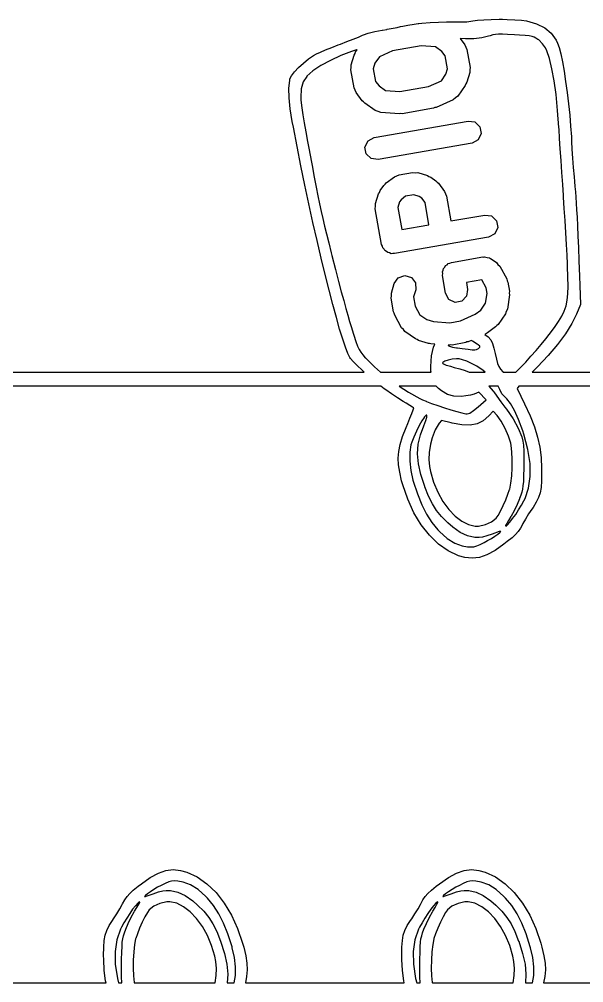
# Model space of a CAD drawing. Extents: x 106.7 to 191.3, y -141.1 to -57.8.
# Drawn here: x 146.49 to 151.3, y -65.95 to -57.75 of the extents above; entities that cross this region are included whole.
import ezdxf

# ---------------------------------------------------------------- set-up
doc = ezdxf.new("R2010")
doc.units = 0
doc.layers.add('BLACK', color=7, linetype='CONTINUOUS')

msp = doc.modelspace()

# ---------------------------------------------------------------- linework, layer by layer
at = {"layer": 'BLACK', "linetype": 'CONTINUOUS'}
for p, q in [((150.444, -57.7538), (150.507, -57.7511)), ((150.507, -57.7511), (150.575, -57.7501)), ((150.575, -57.7501), (150.603, -57.7504)), ((150.603, -57.7504), (150.644, -57.7509)), ((150.644, -57.7509), (150.709, -57.7535)), ((149.619, -57.8358), (149.622, -57.8337)), ((149.622, -57.8337), (149.707, -57.8188)), ((149.707, -57.8188), (149.734, -57.813)), ((149.734, -57.813), (149.755, -57.8076)), ((149.755, -57.8076), (149.796, -57.7991)), ((149.796, -57.7991), (149.851, -57.7911)), ((149.851, -57.7911), (149.885, -57.7874)), ((149.885, -57.7874), (149.889, -57.7867)), ((149.889, -57.7867), (149.89, -57.7869)), ((149.89, -57.7869), (149.916, -57.784)), ((149.916, -57.784), (149.987, -57.7781)), ((149.987, -57.7781), (150.058, -57.7738)), ((150.058, -57.7738), (150.126, -57.7714)), ((150.126, -57.7714), (150.185, -57.7712)), ((150.185, -57.7712), (150.22, -57.7727)), ((150.22, -57.7727), (150.299, -57.7726)), ((150.299, -57.7726), (150.352, -57.7644)), ((150.352, -57.7644), (150.39, -57.7582)), ((150.39, -57.7582), (150.444, -57.7538)), ((150.709, -57.7535), (150.765, -57.7578)), ((150.765, -57.7578), (150.807, -57.7639)), ((150.807, -57.7639), (150.808, -57.7641)), ((150.808, -57.7641), (150.893, -57.7887)), ((150.893, -57.7887), (150.963, -57.8234)), ((150.963, -57.8234), (151.018, -57.8694)), ((149.33, -57.9198), (149.376, -57.9012)), ((149.376, -57.9012), (149.41, -57.8867)), ((149.41, -57.8867), (149.419, -57.8827)), ((149.419, -57.8827), (149.46, -57.8678)), ((149.46, -57.8678), (149.515, -57.8539)), ((149.515, -57.8539), (149.577, -57.8425)), ((149.577, -57.8425), (149.58, -57.8421)), ((149.58, -57.8421), (149.619, -57.8358)), ((150.288, -57.9164), (150.243, -57.9131)), ((150.243, -57.9131), (150.283, -57.9673)), ((150.359, -57.9153), (150.288, -57.9164)), ((150.426, -57.908), (150.359, -57.9153)), ((150.484, -57.8947), (150.426, -57.908)), ((150.497, -57.8908), (150.484, -57.8947)), ((150.521, -57.884), (150.497, -57.8908)), ((150.544, -57.8797), (150.521, -57.884)), ((150.57, -57.8777), (150.544, -57.8797)), ((150.603, -57.8776), (150.57, -57.8777)), ((150.647, -57.8794), (150.603, -57.8776)), ((150.706, -57.8827), (150.647, -57.8794)), ((150.748, -57.8851), (150.706, -57.8827)), ((150.796, -57.8884), (150.748, -57.8851)), ((150.83, -57.8919), (150.796, -57.8884)), ((150.855, -57.8962), (150.83, -57.8919)), ((150.873, -57.902), (150.855, -57.8962)), ((150.888, -57.91), (150.873, -57.902)), ((150.905, -57.921), (150.888, -57.91)), ((151.018, -57.8694), (151.06, -57.9275)), ((149.096, -58.0114), (149.149, -57.9901)), ((149.149, -57.9901), (149.204, -57.9685)), ((149.204, -57.9685), (149.223, -57.9613)), ((149.223, -57.9613), (149.277, -57.9405)), ((149.277, -57.9405), (149.33, -57.9198)), ((149.911, -57.9763), (149.667, -58.0193)), ((150.032, -57.9849), (149.911, -57.9763)), ((150.087, -58.0237), (150.032, -57.9849)), ((150.283, -57.9673), (150.29, -57.9881)), ((150.29, -57.9881), (150.3, -58.0075)), ((150.912, -57.9266), (150.905, -57.921)), ((150.944, -57.9585), (150.912, -57.9266)), ((150.969, -57.9942), (150.944, -57.9585)), ((150.98, -58.0177), (150.969, -57.9942)), ((151.06, -57.9275), (151.073, -57.9549)), ((151.073, -57.9549), (151.086, -57.9916)), ((151.086, -57.9916), (151.1, -58.0451)), ((148.951, -58.088), (148.993, -58.0591)), ((148.993, -58.0591), (149.02, -58.0441)), ((149.02, -58.0441), (149.052, -58.0301)), ((149.052, -58.0301), (149.096, -58.0114)), ((149.225, -58.0591), (149.137, -58.0998)), ((149.318, -58.024), (149.225, -58.0591)), ((149.314, -58.138), (149.339, -58.0551)), ((149.361, -58.0108), (149.318, -58.024)), ((149.339, -58.0551), (149.348, -58.0424)), ((149.348, -58.0424), (149.352, -58.0276)), ((149.352, -58.0276), (149.365, -58.0098)), ((149.365, -58.0098), (149.361, -58.0108)), ((149.556, -58.0688), (149.517, -58.1242)), ((149.667, -58.0193), (149.556, -58.0688)), ((150.116, -58.0627), (150.087, -58.0237)), ((150.135, -58.1709), (150.116, -58.0627)), ((150.3, -58.0075), (150.327, -58.16)), ((151.003, -58.0853), (150.98, -58.0177)), ((151.1, -58.0451), (151.114, -58.1127)), ((148.832, -58.1981), (148.867, -58.1608)), ((148.867, -58.1608), (148.908, -58.123)), ((148.908, -58.123), (148.951, -58.088)), ((149.057, -58.144), (148.989, -58.1899)), ((149.137, -58.0998), (149.057, -58.144)), ((149.312, -58.1817), (149.315, -58.16)), ((149.315, -58.16), (149.314, -58.138)), ((149.517, -58.1242), (149.503, -58.1708)), ((150.327, -58.16), (150.324, -58.1817)), ((151.024, -58.1708), (151.003, -58.0853)), ((151.114, -58.1127), (151.128, -58.1916)), ((148.793, -58.2578), (148.806, -58.2316)), ((148.806, -58.2316), (148.832, -58.1981)), ((148.936, -58.2368), (148.906, -58.2824)), ((148.937, -58.2354), (148.936, -58.2368)), ((148.989, -58.1899), (148.937, -58.2354)), ((149.339, -58.3342), (149.312, -58.1817)), ((149.503, -58.1708), (149.523, -58.279)), ((150.083, -58.2729), (150.122, -58.2175)), ((150.122, -58.2175), (150.135, -58.1709)), ((150.324, -58.2037), (150.3, -58.2866)), ((150.324, -58.1817), (150.324, -58.2037)), ((151.043, -58.2734), (151.024, -58.1708)), ((151.128, -58.1916), (151.141, -58.2792)), ((148.784, -58.3368), (148.791, -58.2717)), ((148.791, -58.2717), (148.793, -58.2578)), ((148.906, -58.2824), (148.889, -58.3423)), ((149.523, -58.279), (149.552, -58.318)), ((149.552, -58.318), (149.607, -58.3568)), ((149.728, -58.3653), (149.972, -58.3224)), ((149.972, -58.3224), (150.083, -58.2729)), ((150.286, -58.3141), (150.224, -58.4038)), ((150.291, -58.2993), (150.286, -58.3141)), ((150.3, -58.2866), (150.291, -58.2993)), ((151.06, -58.3919), (151.043, -58.2734)), ((151.141, -58.2792), (151.154, -58.3726)), ((148.786, -58.4177), (148.784, -58.3368)), ((148.889, -58.3423), (148.885, -58.4167)), ((149.349, -58.3536), (149.339, -58.3342)), ((149.356, -58.3744), (149.349, -58.3536)), ((149.408, -58.4439), (149.356, -58.3744)), ((149.607, -58.3568), (149.728, -58.3653)), ((150.224, -58.4038), (150.203, -58.4191)), ((151.073, -58.5255), (151.06, -58.3919)), ((151.154, -58.3726), (151.166, -58.4692)), ((148.796, -58.5129), (148.786, -58.4177)), ((148.885, -58.4167), (148.886, -58.4355)), ((148.886, -58.4355), (148.888, -58.4622)), ((148.888, -58.4622), (148.895, -58.5054)), ((149.42, -58.4529), (149.408, -58.4439)), ((149.43, -58.4652), (149.42, -58.4529)), ((149.519, -58.528), (149.43, -58.4652)), ((150.184, -58.4361), (150.039, -58.5011)), ((150.203, -58.4191), (150.184, -58.4361)), ((151.166, -58.4692), (151.176, -58.5662)), ((148.813, -58.6207), (148.796, -58.5129)), ((148.895, -58.5054), (148.904, -58.5625)), ((148.904, -58.5625), (148.915, -58.6308)), ((149.544, -58.5354), (149.519, -58.528)), ((149.567, -58.545), (149.544, -58.5354)), ((149.726, -58.5562), (149.567, -58.545)), ((149.738, -58.5533), (149.726, -58.5562)), ((149.75, -58.555), (149.738, -58.5533)), ((150.016, -58.5079), (149.75, -58.555)), ((150.027, -58.5024), (150.016, -58.5079)), ((150.039, -58.5011), (150.027, -58.5024)), ((151.084, -58.673), (151.073, -58.5255)), ((151.176, -58.5662), (151.184, -58.661)), ((148.822, -58.6701), (148.813, -58.6207)), ((148.915, -58.6308), (148.928, -58.7076)), ((149.51, -58.7575), (150.311, -58.6163)), ((150.311, -58.6163), (150.369, -58.6245)), ((150.369, -58.6245), (150.411, -58.6654)), ((148.854, -58.8335), (148.822, -58.6701)), ((148.928, -58.7076), (148.943, -58.7902)), ((150.422, -58.7234), (150.396, -58.7763)), ((150.411, -58.6654), (150.422, -58.7234)), ((151.085, -58.6868), (151.084, -58.673)), ((151.09, -58.764), (151.085, -58.6868)), ((151.184, -58.661), (151.19, -58.7508)), ((148.943, -58.7902), (148.959, -58.876)), ((149.432, -58.838), (149.458, -58.7851)), ((149.458, -58.7851), (149.51, -58.7575)), ((150.344, -58.8039), (149.543, -58.9451)), ((150.396, -58.7763), (150.344, -58.8039)), ((151.095, -58.8546), (151.09, -58.764)), ((151.19, -58.7508), (151.192, -58.7903)), ((151.192, -58.7903), (151.195, -58.855)), ((148.886, -58.9977), (148.854, -58.8335)), ((148.959, -58.876), (148.959, -58.88)), ((148.959, -58.88), (148.981, -58.9951)), ((149.443, -58.896), (149.432, -58.838)), ((149.485, -58.9369), (149.443, -58.896)), ((151.102, -58.9535), (151.095, -58.8546)), ((151.195, -58.855), (151.2, -58.9317)), ((149.543, -58.9451), (149.485, -58.9369)), ((151.109, -59.0556), (151.102, -58.9535)), ((151.2, -58.9317), (151.206, -59.0128)), ((148.92, -59.1613), (148.886, -58.9977)), ((148.981, -58.9951), (149, -59.094)), ((149.723, -59.0736), (149.838, -59.0535)), ((149.838, -59.0535), (149.859, -59.0565)), ((149.859, -59.0565), (149.881, -59.056)), ((149.881, -59.056), (149.964, -59.0807)), ((151.116, -59.156), (151.109, -59.0556)), ((151.206, -59.0128), (151.213, -59.091)), ((149, -59.094), (149.016, -59.1795)), ((149.604, -59.1551), (149.613, -59.1425)), ((149.613, -59.1425), (149.683, -59.0909)), ((149.683, -59.0909), (149.704, -59.0839)), ((149.704, -59.0839), (149.723, -59.0736)), ((149.964, -59.0807), (149.977, -59.0894)), ((149.977, -59.0894), (149.992, -59.0939)), ((149.992, -59.0939), (150.036, -59.1253)), ((150.036, -59.1253), (150.046, -59.1377)), ((150.046, -59.1377), (150.058, -59.1466)), ((150.058, -59.1466), (150.11, -59.2161)), ((151.213, -59.091), (151.217, -59.1322)), ((151.217, -59.1322), (151.221, -59.1751)), ((148.955, -59.3229), (148.92, -59.1613)), ((149.016, -59.1795), (149.031, -59.2547)), ((149.547, -59.2367), (149.556, -59.224)), ((149.556, -59.224), (149.561, -59.2092)), ((149.561, -59.2092), (149.592, -59.1644)), ((149.592, -59.1644), (149.604, -59.1551)), ((150.11, -59.2161), (150.117, -59.2369)), ((151.123, -59.2494), (151.116, -59.156)), ((151.221, -59.1751), (151.225, -59.2187)), ((151.225, -59.2187), (151.229, -59.2648)), ((149.031, -59.2547), (149.045, -59.3225)), ((149.523, -59.3196), (149.547, -59.2367)), ((149.726, -59.3058), (149.712, -59.3524)), ((149.739, -59.2863), (149.726, -59.3058)), ((149.778, -59.2573), (149.739, -59.2863)), ((149.848, -59.245), (149.778, -59.2573)), ((149.895, -59.2588), (149.848, -59.245)), ((149.915, -59.2725), (149.895, -59.2588)), ((149.944, -59.3115), (149.915, -59.2725)), ((150.117, -59.2369), (150.127, -59.2563)), ((150.127, -59.2563), (150.164, -59.4675)), ((151.124, -59.2658), (151.123, -59.2494)), ((151.13, -59.3617), (151.124, -59.2658)), ((151.229, -59.2648), (151.232, -59.3153)), ((148.989, -59.4814), (148.955, -59.3229)), ((149.045, -59.3225), (149.059, -59.3858)), ((149.059, -59.3858), (149.073, -59.4476)), ((149.52, -59.3633), (149.523, -59.3416)), ((149.574, -59.6683), (149.52, -59.3633)), ((149.523, -59.3416), (149.523, -59.3196)), ((149.712, -59.3524), (149.745, -59.5414)), ((149.977, -59.5005), (149.944, -59.3115)), ((151.137, -59.4641), (151.13, -59.3617)), ((151.232, -59.3153), (151.235, -59.3718)), ((151.235, -59.3718), (151.239, -59.4362)), ((149.073, -59.4476), (149.088, -59.5108)), ((150.164, -59.4675), (150.452, -59.4168)), ((150.452, -59.4168), (150.51, -59.425)), ((150.51, -59.425), (150.552, -59.4659)), ((150.552, -59.4659), (150.563, -59.5238)), ((151.143, -59.568), (151.137, -59.4641)), ((151.239, -59.4362), (151.242, -59.5103)), ((149.024, -59.6352), (148.989, -59.4814)), ((149.088, -59.5108), (149.104, -59.5784)), ((149.745, -59.5414), (149.977, -59.5005)), ((150.563, -59.5238), (150.537, -59.5768)), ((151.242, -59.5103), (151.246, -59.5958)), ((149.059, -59.7832), (149.024, -59.6352)), ((149.104, -59.5784), (149.123, -59.6533)), ((150.485, -59.6044), (149.684, -59.7455)), ((150.537, -59.5768), (150.485, -59.6044)), ((151.149, -59.668), (151.143, -59.568)), ((151.246, -59.5958), (151.25, -59.6945)), ((149.123, -59.6533), (149.145, -59.7385)), ((149.581, -59.6816), (149.574, -59.6683)), ((149.584, -59.6964), (149.581, -59.6816)), ((149.595, -59.7069), (149.584, -59.6964)), ((149.602, -59.7202), (149.595, -59.7069)), ((149.615, -59.7269), (149.602, -59.7202)), ((151.153, -59.7589), (151.149, -59.668)), ((151.25, -59.6945), (151.254, -59.8082)), ((149.093, -59.9239), (149.059, -59.7832)), ((149.145, -59.7385), (149.15, -59.7606)), ((149.15, -59.7606), (149.181, -59.8797)), ((149.626, -59.7373), (149.615, -59.7269)), ((149.641, -59.7394), (149.626, -59.7373)), ((149.655, -59.7461), (149.641, -59.7394)), ((149.669, -59.7434), (149.655, -59.7461)), ((149.684, -59.7455), (149.669, -59.7434)), ((150.169, -59.8203), (150.436, -59.7733)), ((150.436, -59.7733), (150.444, -59.7743)), ((150.444, -59.7743), (150.451, -59.7718)), ((150.451, -59.7718), (150.472, -59.7784)), ((150.472, -59.7784), (150.494, -59.7815)), ((150.494, -59.7815), (150.5, -59.7868)), ((150.5, -59.7868), (150.507, -59.7891)), ((150.507, -59.7891), (150.552, -59.8205)), ((151.157, -59.8356), (151.153, -59.7589)), ((149.181, -59.8797), (149.207, -59.9821)), ((150.098, -59.8873), (150.1, -59.8724)), ((150.1, -59.8724), (150.111, -59.8615)), ((150.111, -59.8615), (150.117, -59.848)), ((150.117, -59.848), (150.131, -59.8409)), ((150.131, -59.8409), (150.141, -59.83)), ((150.141, -59.83), (150.156, -59.8274)), ((150.156, -59.8274), (150.169, -59.8203)), ((150.552, -59.8205), (150.565, -59.838)), ((150.565, -59.838), (150.581, -59.8531)), ((150.581, -59.8531), (150.639, -59.9608)), ((151.157, -59.8519), (151.157, -59.8356)), ((151.16, -59.9455), (151.157, -59.8519)), ((151.254, -59.8082), (151.259, -59.9387)), ((149.126, -60.0561), (149.093, -59.9239)), ((149.682, -59.999), (149.715, -59.9505)), ((149.715, -59.9505), (149.771, -59.931)), ((149.771, -59.931), (149.827, -59.9477)), ((149.827, -59.9477), (149.863, -59.9945)), ((150.091, -59.9009), (150.098, -59.8873)), ((150.094, -59.9157), (150.091, -59.9009)), ((150.092, -59.9307), (150.094, -59.9157)), ((150.119, -60.0831), (150.092, -59.9307)), ((150.639, -59.9608), (150.642, -59.9759)), ((151.162, -60.0231), (151.16, -59.9455)), ((151.259, -59.9387), (151.261, -60.0163)), ((149.207, -59.9821), (149.23, -60.0701)), ((149.657, -60.082), (149.682, -59.999)), ((149.863, -59.9945), (149.865, -60.0533)), ((150.427, -59.9683), (150.296, -59.9914)), ((150.296, -59.9914), (150.306, -60.0501)), ((150.465, -60.0379), (150.427, -59.9683)), ((150.473, -60.0837), (150.465, -60.0379)), ((150.642, -59.9759), (150.65, -59.9896)), ((150.65, -59.9896), (150.663, -60.0658)), ((151.16, -60.0878), (151.162, -60.0231)), ((151.261, -60.0163), (151.267, -60.1775)), ((149.157, -60.1783), (149.126, -60.0561)), ((149.23, -60.0701), (149.251, -60.1459)), ((149.655, -60.1257), (149.658, -60.1039)), ((149.675, -60.24), (149.655, -60.1257)), ((149.658, -60.1039), (149.657, -60.082)), ((149.865, -60.0533), (149.846, -60.1147)), ((149.846, -60.1147), (149.86, -60.1917)), ((150.146, -60.1351), (150.119, -60.0831)), ((150.298, -60.1084), (150.257, -60.1507)), ((150.306, -60.0501), (150.298, -60.1084)), ((150.46, -60.1672), (150.473, -60.0837)), ((150.663, -60.0963), (150.645, -60.2174)), ((150.663, -60.0658), (150.661, -60.0811)), ((150.661, -60.0811), (150.663, -60.0963)), ((151.154, -60.1425), (151.16, -60.0878)), ((149.188, -60.2894), (149.157, -60.1783)), ((149.251, -60.1459), (149.269, -60.2119)), ((149.269, -60.2119), (149.285, -60.2703)), ((149.86, -60.1917), (149.9, -60.266)), ((150.199, -60.1609), (150.146, -60.1351)), ((150.257, -60.1507), (150.199, -60.1609)), ((150.419, -60.2258), (150.46, -60.1672)), ((151.13, -60.2345), (151.145, -60.1904)), ((151.145, -60.1904), (151.154, -60.1425)), ((151.267, -60.1775), (151.233, -60.2605)), ((149.216, -60.3879), (149.188, -60.2894)), ((149.285, -60.2703), (149.301, -60.3233)), ((149.682, -60.2537), (149.675, -60.24)), ((149.685, -60.2688), (149.682, -60.2537)), ((149.743, -60.3765), (149.685, -60.2688)), ((149.9, -60.266), (149.959, -60.307)), ((150.245, -60.3179), (150.371, -60.2619)), ((150.371, -60.2619), (150.419, -60.2258)), ((150.629, -60.258), (150.566, -60.3477)), ((150.636, -60.237), (150.629, -60.258)), ((150.645, -60.2174), (150.636, -60.237)), ((151.081, -60.3233), (151.109, -60.2777)), ((151.109, -60.2777), (151.13, -60.2345)), ((151.233, -60.2605), (151.194, -60.3407)), ((149.301, -60.3233), (149.316, -60.3733)), ((149.316, -60.3733), (149.331, -60.4225)), ((149.759, -60.3916), (149.743, -60.3765)), ((149.959, -60.307), (150.017, -60.3243)), ((150.017, -60.3243), (150.154, -60.334)), ((150.154, -60.334), (150.245, -60.3179)), ((150.545, -60.3696), (150.476, -60.4211)), ((150.554, -60.357), (150.545, -60.3696)), ((150.566, -60.3477), (150.554, -60.357)), ((151.002, -60.4332), (151.046, -60.3741)), ((151.046, -60.3741), (151.081, -60.3233)), ((151.194, -60.3407), (151.14, -60.428)), ((149.242, -60.4725), (149.216, -60.3879)), ((149.331, -60.4225), (149.337, -60.4389)), ((149.337, -60.4389), (149.355, -60.4927)), ((149.772, -60.4091), (149.759, -60.3916)), ((149.862, -60.4719), (149.772, -60.4091)), ((150.458, -60.4316), (150.454, -60.4331)), ((150.454, -60.4331), (150.481, -60.4552)), ((150.466, -60.4245), (150.458, -60.4316)), ((150.476, -60.4211), (150.466, -60.4245)), ((150.481, -60.4552), (150.503, -60.4808)), ((150.973, -60.4711), (151.002, -60.4332)), ((151.14, -60.428), (151.072, -60.5198)), ((149.265, -60.5418), (149.242, -60.4725)), ((149.286, -60.5946), (149.265, -60.5418)), ((149.355, -60.4927), (149.369, -60.5322)), ((149.369, -60.5322), (149.382, -60.5616)), ((149.877, -60.4764), (149.862, -60.4719)), ((149.889, -60.4852), (149.877, -60.4764)), ((149.972, -60.5099), (149.889, -60.4852)), ((149.983, -60.5096), (149.972, -60.5099)), ((149.993, -60.5136), (149.983, -60.5096)), ((150.027, -60.516), (149.993, -60.5136)), ((150.015, -60.5431), (150.027, -60.516)), ((150.142, -60.5241), (150.141, -60.5287)), ((150.141, -60.5287), (150.151, -60.5348)), ((150.152, -60.5248), (150.142, -60.5241)), ((150.151, -60.5348), (150.178, -60.5418)), ((150.164, -60.522), (150.152, -60.5248)), ((150.175, -60.5236), (150.164, -60.522)), ((150.29, -60.5034), (150.175, -60.5236)), ((150.178, -60.5418), (150.211, -60.5475)), ((150.3, -60.4979), (150.29, -60.5034)), ((150.312, -60.4966), (150.3, -60.4979)), ((150.337, -60.4854), (150.312, -60.4966)), ((150.349, -60.4909), (150.337, -60.4854)), ((150.389, -60.5175), (150.349, -60.4909)), ((150.395, -60.5212), (150.389, -60.5175)), ((150.41, -60.5334), (150.395, -60.5212)), ((150.41, -60.542), (150.41, -60.5334)), ((150.503, -60.4808), (150.519, -60.5106)), ((150.519, -60.5106), (150.531, -60.5499)), ((150.891, -60.569), (150.934, -60.5186)), ((150.934, -60.5186), (150.973, -60.4711)), ((151.072, -60.5198), (150.992, -60.6141)), ((149.303, -60.6296), (149.286, -60.5946)), ((149.382, -60.5616), (149.396, -60.5851)), ((149.396, -60.5851), (149.413, -60.607)), ((149.413, -60.607), (149.435, -60.6317)), ((149.994, -60.7064), (149.999, -60.617)), ((149.999, -60.617), (150.015, -60.5431)), ((150.211, -60.5475), (150.221, -60.5491)), ((150.221, -60.5491), (150.26, -60.5544)), ((150.26, -60.5544), (150.311, -60.5603)), ((150.311, -60.5603), (150.345, -60.5635)), ((150.345, -60.5635), (150.368, -60.5639)), ((150.368, -60.5639), (150.383, -60.5616)), ((150.383, -60.5616), (150.394, -60.5564)), ((150.394, -60.5564), (150.398, -60.5532)), ((150.398, -60.5532), (150.41, -60.542)), ((150.531, -60.5499), (150.541, -60.5957)), ((150.541, -60.5957), (150.551, -60.6452)), ((150.801, -60.6685), (150.846, -60.6198)), ((150.846, -60.6198), (150.891, -60.569)), ((150.992, -60.6141), (150.901, -60.7083)), ((149.309, -60.6377), (149.303, -60.6296)), ((149.331, -60.6635), (149.309, -60.6377)), ((149.365, -60.6974), (149.331, -60.6635)), ((149.407, -60.7369), (149.365, -60.6974)), ((149.435, -60.6317), (149.436, -60.6328)), ((149.436, -60.6328), (149.514, -60.7098)), ((150.095, -60.6727), (150.092, -60.6787)), ((150.092, -60.6787), (150.101, -60.6847)), ((150.112, -60.6615), (150.095, -60.6727)), ((150.101, -60.6847), (150.125, -60.694)), ((150.141, -60.6515), (150.112, -60.6615)), ((150.125, -60.694), (150.127, -60.6945)), ((150.127, -60.6945), (150.16, -60.7052)), ((150.176, -60.6443), (150.141, -60.6515)), ((150.16, -60.7052), (150.193, -60.7143)), ((150.211, -60.6415), (150.176, -60.6443)), ((150.233, -60.6425), (150.211, -60.6415)), ((150.264, -60.6485), (150.233, -60.6425)), ((150.3, -60.6612), (150.264, -60.6485)), ((150.346, -60.6826), (150.3, -60.6612)), ((150.384, -60.7035), (150.346, -60.6826)), ((150.439, -60.7403), (150.384, -60.7035)), ((150.551, -60.6452), (150.56, -60.6805)), ((150.56, -60.6805), (150.571, -60.7065)), ((150.76, -60.7124), (150.801, -60.6685)), ((123.607, -60.7536), (149.426, -60.7536)), ((149.426, -60.7536), (149.407, -60.7369)), ((149.514, -60.7098), (149.565, -60.7536)), ((149.565, -60.7536), (149.995, -60.7536)), ((149.994, -60.7459), (149.994, -60.7064)), ((149.995, -60.7536), (149.994, -60.7459)), ((150.193, -60.7143), (150.24, -60.7276)), ((150.24, -60.7276), (150.285, -60.7415)), ((150.285, -60.7415), (150.32, -60.7536)), ((150.32, -60.7536), (150.455, -60.7536)), ((150.455, -60.7536), (150.439, -60.7403)), ((150.571, -60.7065), (150.586, -60.7283)), ((150.586, -60.7283), (150.607, -60.7509)), ((150.607, -60.7509), (150.609, -60.7536)), ((150.609, -60.7536), (150.718, -60.7536)), ((150.718, -60.7536), (150.723, -60.7489)), ((150.723, -60.7489), (150.76, -60.7124)), ((150.898, -60.7116), (150.855, -60.7536)), ((150.855, -60.7536), (151.966, -60.7536)), ((150.901, -60.7083), (150.898, -60.7116)), ((149.567, -60.8736), (123.667, -60.8736)), ((149.596, -60.8964), (149.567, -60.8736)), ((149.609, -60.9053), (149.596, -60.8964)), ((149.657, -60.9388), (149.609, -60.9053)), ((149.709, -60.9737), (149.657, -60.9388)), ((149.724, -60.8736), (149.802, -60.9246)), ((150.038, -60.8736), (149.724, -60.8736)), ((149.802, -60.9246), (149.898, -60.9777)), ((150.059, -60.8946), (150.038, -60.8736)), ((150.084, -60.9151), (150.059, -60.8946)), ((150.136, -60.9455), (150.084, -60.9151)), ((150.19, -60.9602), (150.136, -60.9455)), ((150.331, -60.9494), (150.29, -60.9568)), ((150.362, -60.941), (150.331, -60.9494)), ((150.403, -60.9265), (150.362, -60.941)), ((150.465, -60.9909), (150.403, -60.9265)), ((150.488, -60.8736), (150.524, -60.9163)), ((150.567, -60.8736), (150.488, -60.8736)), ((150.524, -60.9163), (150.527, -60.9191)), ((150.527, -60.9191), (150.529, -60.9223)), ((150.529, -60.9223), (150.556, -60.9604)), ((150.58, -60.9011), (150.567, -60.8736)), ((150.58, -60.9019), (150.58, -60.9011)), ((150.598, -60.9396), (150.58, -60.9019)), ((150.631, -60.9735), (150.598, -60.9396)), ((150.742, -60.8736), (150.728, -60.8933)), ((150.728, -60.8933), (150.79, -61.0239)), ((152.107, -60.8736), (150.742, -60.8736)), ((149.758, -61.0038), (149.709, -60.9737)), ((149.783, -61.0192), (149.758, -61.0038)), ((149.815, -61.0383), (149.783, -61.0192)), ((149.898, -60.9777), (149.922, -60.9892)), ((149.922, -60.9892), (149.952, -61.0022)), ((149.952, -61.0022), (149.955, -61.0034)), ((149.955, -61.0034), (150, -61.0203)), ((150, -61.0203), (150.053, -61.0387)), ((150.253, -60.961), (150.19, -60.9602)), ((150.29, -60.9568), (150.253, -60.961)), ((150.396, -61.0507), (150.465, -60.9909)), ((150.556, -60.9604), (150.59, -61.0064)), ((150.59, -61.0064), (150.624, -61.0525)), ((150.639, -60.9806), (150.631, -60.9735)), ((150.672, -61.021), (150.639, -60.9806)), ((150.706, -61.0802), (150.672, -61.021)), ((150.79, -61.0239), (150.838, -61.1281)), ((149.838, -61.0519), (149.815, -61.0383)), ((149.815, -61.1453), (149.831, -61.1056)), ((149.831, -61.1056), (149.842, -61.0761)), ((149.847, -61.0578), (149.838, -61.0519)), ((149.842, -61.0761), (149.847, -61.0598)), ((149.847, -61.0598), (149.847, -61.0578)), ((150.053, -61.0387), (150.109, -61.0572)), ((150.109, -61.0572), (150.164, -61.0747)), ((150.164, -61.0747), (150.215, -61.0899)), ((150.215, -61.0899), (150.258, -61.1017)), ((150.258, -61.1017), (150.29, -61.1089)), ((150.29, -61.1089), (150.303, -61.1104)), ((150.303, -61.1104), (150.324, -61.1033)), ((150.324, -61.1033), (150.356, -61.0825)), ((150.356, -61.0825), (150.396, -61.0507)), ((150.524, -61.086), (150.486, -61.1272)), ((150.557, -61.1232), (150.524, -61.086)), ((150.624, -61.0525), (150.638, -61.071)), ((150.638, -61.071), (150.694, -61.1516)), ((150.741, -61.1578), (150.706, -61.0802)), ((149.782, -61.2248), (149.796, -61.1919)), ((149.796, -61.1919), (149.815, -61.1453)), ((149.917, -61.1688), (149.894, -61.2103)), ((149.936, -61.1399), (149.917, -61.1688)), ((149.933, -61.2108), (149.95, -61.1678)), ((149.937, -61.1381), (149.936, -61.1399)), ((149.952, -61.1219), (149.937, -61.1381)), ((149.95, -61.1678), (149.959, -61.1379)), ((149.96, -61.1222), (149.952, -61.1219)), ((149.959, -61.1379), (149.96, -61.1222)), ((150.064, -61.1899), (150.029, -61.2447)), ((150.083, -61.1667), (150.064, -61.1899)), ((150.165, -61.1874), (150.083, -61.1667)), ((150.176, -61.1899), (150.165, -61.1874)), ((150.258, -61.2047), (150.176, -61.1899)), ((150.387, -61.1942), (150.327, -61.2063)), ((150.439, -61.1679), (150.387, -61.1942)), ((150.486, -61.1272), (150.439, -61.1679)), ((150.592, -61.1723), (150.557, -61.1232)), ((150.626, -61.2333), (150.592, -61.1723)), ((150.694, -61.1516), (150.737, -61.2308)), ((150.776, -61.2532), (150.741, -61.1578)), ((150.838, -61.1281), (150.875, -61.2215)), ((149.752, -61.3029), (149.782, -61.2248)), ((149.871, -61.2584), (149.849, -61.3073)), ((149.894, -61.2103), (149.871, -61.2584)), ((149.904, -61.2882), (149.933, -61.2108)), ((150.029, -61.2447), (150.003, -61.3132)), ((150.327, -61.2063), (150.258, -61.2047)), ((150.655, -61.2986), (150.626, -61.2333)), ((150.737, -61.2308), (150.767, -61.3051)), ((150.785, -61.2814), (150.776, -61.2532)), ((150.875, -61.2215), (150.902, -61.3084)), ((149.731, -61.3697), (149.752, -61.3029)), ((149.832, -61.3512), (149.824, -61.3742)), ((149.849, -61.3073), (149.832, -61.3512)), ((149.885, -61.3688), (149.904, -61.2882)), ((150.003, -61.3132), (149.99, -61.3676)), ((150.675, -61.3607), (150.655, -61.2986)), ((150.678, -61.3799), (150.675, -61.3607)), ((150.767, -61.3051), (150.777, -61.3424)), ((150.777, -61.3424), (150.781, -61.3762)), ((150.82, -61.4127), (150.785, -61.2814)), ((150.902, -61.3084), (150.921, -61.3934)), ((149.714, -61.4859), (149.719, -61.4293)), ((149.719, -61.4293), (149.731, -61.3697)), ((149.814, -61.4371), (149.813, -61.5116)), ((149.824, -61.3742), (149.814, -61.4371)), ((149.88, -61.4497), (149.885, -61.3688)), ((149.979, -61.4381), (149.977, -61.4987)), ((149.99, -61.3676), (149.979, -61.4381)), ((150.684, -61.4343), (150.678, -61.3799)), ((150.687, -61.4994), (150.684, -61.4343)), ((150.781, -61.3762), (150.784, -61.4268)), ((150.784, -61.4268), (150.785, -61.4915)), ((150.838, -61.5334), (150.82, -61.4127)), ((150.921, -61.3934), (150.932, -61.4809)), ((149.717, -61.5436), (149.714, -61.4859)), ((149.813, -61.5116), (149.823, -61.5925)), ((149.887, -61.5346), (149.88, -61.4497)), ((149.977, -61.4987), (149.983, -61.5574)), ((150.686, -61.5695), (150.687, -61.4994)), ((150.785, -61.4915), (150.784, -61.5675)), ((150.932, -61.4809), (150.937, -61.5756)), ((149.728, -61.6067), (149.717, -61.5436)), ((149.744, -61.6792), (149.728, -61.6067)), ((149.823, -61.5925), (149.841, -61.6747)), ((149.908, -61.6268), (149.887, -61.5346)), ((149.983, -61.5574), (149.991, -61.6019)), ((149.991, -61.6019), (150.017, -61.6925)), ((150.682, -61.6385), (150.686, -61.5695)), ((150.784, -61.5731), (150.782, -61.6368)), ((150.784, -61.5675), (150.784, -61.5731)), ((150.84, -61.6434), (150.838, -61.5334)), ((150.937, -61.5756), (150.937, -61.6087)), ((149.754, -61.7129), (149.744, -61.6792)), ((149.841, -61.6747), (149.843, -61.6819)), ((149.843, -61.6819), (149.878, -61.7916)), ((149.942, -61.7298), (149.908, -61.6268)), ((150.675, -61.7007), (150.682, -61.6385)), ((150.781, -61.6849), (150.778, -61.7215)), ((150.782, -61.6368), (150.781, -61.6849)), ((150.826, -61.7428), (150.84, -61.6434)), ((150.936, -61.6797), (150.933, -61.7359)), ((150.937, -61.6087), (150.936, -61.6797)), ((149.796, -61.8373), (149.754, -61.7129)), ((149.942, -61.7319), (149.942, -61.7298)), ((149.974, -61.8115), (149.942, -61.7319)), ((150.017, -61.6925), (150.053, -61.7774)), ((150.65, -61.7942), (150.664, -61.7528)), ((150.664, -61.7528), (150.665, -61.7503)), ((150.665, -61.7503), (150.675, -61.7007)), ((150.774, -61.7504), (150.769, -61.7757)), ((150.778, -61.7215), (150.774, -61.7504)), ((150.796, -61.8316), (150.826, -61.7428)), ((150.933, -61.7359), (150.925, -61.782)), ((149.848, -61.9515), (149.796, -61.8373)), ((149.878, -61.7916), (149.915, -61.8848)), ((150.006, -61.8768), (149.974, -61.8115)), ((150.053, -61.7774), (150.096, -61.8548)), ((150.609, -61.8912), (150.631, -61.842)), ((150.631, -61.842), (150.65, -61.7942)), ((150.749, -61.8322), (150.728, -61.8814)), ((150.76, -61.8013), (150.749, -61.8313)), ((150.749, -61.8313), (150.749, -61.8322)), ((150.769, -61.7757), (150.76, -61.8013)), ((150.766, -61.8875), (150.786, -61.8509)), ((150.786, -61.8509), (150.796, -61.8316)), ((150.911, -61.8226), (150.891, -61.8625)), ((150.925, -61.782), (150.911, -61.8226)), ((149.915, -61.8848), (149.956, -61.9646)), ((150.042, -61.9329), (150.006, -61.8768)), ((150.085, -61.9848), (150.042, -61.9329)), ((150.096, -61.8548), (150.146, -61.9229)), ((150.146, -61.9229), (150.199, -61.9799)), ((150.587, -61.937), (150.609, -61.8912)), ((150.702, -61.9347), (150.676, -61.9812)), ((150.728, -61.8814), (150.702, -61.9347)), ((150.716, -61.9658), (150.741, -61.9267)), ((150.741, -61.9267), (150.766, -61.8875)), ((150.853, -61.9217), (150.826, -61.9623)), ((150.864, -61.9063), (150.853, -61.9217)), ((150.891, -61.8625), (150.864, -61.9063)), ((149.91, -62.0542), (149.848, -61.9515)), ((149.956, -61.9646), (150.001, -62.0341)), ((150.137, -62.0375), (150.085, -61.9848)), ((150.199, -61.9799), (150.256, -62.0238)), ((150.511, -62.0281), (150.549, -61.998)), ((150.549, -61.998), (150.566, -61.9742)), ((150.566, -61.9742), (150.587, -61.937)), ((150.654, -62.0179), (150.639, -62.0446)), ((150.674, -61.985), (150.654, -62.0179)), ((150.667, -62.0326), (150.69, -62.002)), ((150.676, -61.9812), (150.674, -61.985)), ((150.69, -62.002), (150.716, -61.9658)), ((150.799, -62.0052), (150.778, -62.0421)), ((150.826, -61.9623), (150.799, -62.0052)), ((149.981, -62.1437), (149.91, -62.0542)), ((150.001, -62.0341), (150.053, -62.0963)), ((150.053, -62.0963), (150.068, -62.112)), ((150.179, -62.0737), (150.137, -62.0375)), ((150.243, -62.1195), (150.179, -62.0737)), ((150.256, -62.0238), (150.314, -62.053)), ((150.314, -62.053), (150.372, -62.0655)), ((150.372, -62.0655), (150.4, -62.065)), ((150.4, -62.065), (150.458, -62.0522)), ((150.458, -62.0522), (150.511, -62.0281)), ((150.639, -62.0446), (150.63, -62.0606)), ((150.63, -62.0606), (150.63, -62.063)), ((150.63, -62.063), (150.635, -62.0659)), ((150.635, -62.0659), (150.647, -62.0548)), ((150.647, -62.0548), (150.667, -62.0326)), ((150.757, -62.0821), (150.738, -62.1109)), ((150.776, -62.047), (150.757, -62.0821)), ((150.778, -62.0421), (150.776, -62.047)), ((150.058, -62.2185), (149.981, -62.1437)), ((150.068, -62.112), (150.133, -62.1699)), ((150.133, -62.1699), (150.197, -62.2099)), ((150.306, -62.1486), (150.243, -62.1195)), ((150.367, -62.1623), (150.306, -62.1486)), ((150.378, -62.1632), (150.367, -62.1623)), ((150.405, -62.1631), (150.378, -62.1632)), ((150.434, -62.1589), (150.405, -62.1631)), ((150.47, -62.1497), (150.434, -62.1589)), ((150.516, -62.1345), (150.47, -62.1497)), ((150.477, -62.1889), (150.509, -62.1699)), ((150.509, -62.1699), (150.539, -62.1507)), ((150.576, -62.1125), (150.516, -62.1345)), ((150.539, -62.1507), (150.564, -62.1332)), ((150.564, -62.1332), (150.581, -62.1194)), ((150.582, -62.1105), (150.576, -62.1125)), ((150.581, -62.1194), (150.588, -62.1112)), ((150.588, -62.1112), (150.582, -62.1105)), ((150.685, -62.1651), (150.644, -62.1981)), ((150.715, -62.1373), (150.685, -62.1651)), ((150.738, -62.1109), (150.715, -62.1373)), ((150.141, -62.2772), (150.058, -62.2185)), ((150.197, -62.2099), (150.261, -62.2336)), ((150.261, -62.2336), (150.306, -62.241)), ((150.306, -62.241), (150.336, -62.2428)), ((150.336, -62.2428), (150.359, -62.2412)), ((150.359, -62.2412), (150.384, -62.2345)), ((150.384, -62.2345), (150.414, -62.2213)), ((150.414, -62.2213), (150.446, -62.2057)), ((150.446, -62.2057), (150.477, -62.1889)), ((150.616, -62.2197), (150.54, -62.2731)), ((150.644, -62.1981), (150.616, -62.2197)), ((150.228, -62.3182), (150.141, -62.2772)), ((150.282, -62.3334), (150.228, -62.3182)), ((150.345, -62.3399), (150.282, -62.3334)), ((150.407, -62.3325), (150.345, -62.3399)), ((150.471, -62.3104), (150.407, -62.3325)), ((150.54, -62.2731), (150.471, -62.3104)), ((147.603, -65.0571), (147.672, -65.0198)), ((147.672, -65.0198), (147.736, -64.9977)), ((147.736, -64.9977), (147.799, -64.9903)), ((147.799, -64.9903), (147.861, -64.9968)), ((147.861, -64.9968), (147.915, -65.012)), ((147.915, -65.012), (148.003, -65.053)), ((148.003, -65.053), (148.086, -65.1117)), ((150.143, -65.0571), (150.212, -65.0198)), ((150.212, -65.0198), (150.276, -64.9977)), ((150.276, -64.9977), (150.339, -64.9903)), ((150.339, -64.9903), (150.401, -64.9968)), ((150.401, -64.9968), (150.455, -65.012)), ((150.455, -65.012), (150.543, -65.053)), ((150.543, -65.053), (150.626, -65.1117)), ((147.458, -65.1651), (147.499, -65.1321)), ((147.499, -65.1321), (147.527, -65.1105)), ((147.527, -65.1105), (147.603, -65.0571)), ((147.697, -65.1245), (147.666, -65.1413)), ((147.729, -65.1089), (147.697, -65.1245)), ((147.76, -65.0957), (147.729, -65.1089)), ((147.784, -65.089), (147.76, -65.0957)), ((147.808, -65.0874), (147.784, -65.089)), ((147.837, -65.0892), (147.808, -65.0874)), ((147.882, -65.0966), (147.837, -65.0892)), ((147.947, -65.1203), (147.882, -65.0966)), ((148.01, -65.1603), (147.947, -65.1203)), ((148.086, -65.1117), (148.163, -65.1865)), ((149.998, -65.1651), (150.039, -65.1321)), ((150.039, -65.1321), (150.067, -65.1105)), ((150.067, -65.1105), (150.143, -65.0571)), ((150.237, -65.1245), (150.206, -65.1413)), ((150.269, -65.1089), (150.237, -65.1245)), ((150.3, -65.0957), (150.269, -65.1089)), ((150.324, -65.089), (150.3, -65.0957)), ((150.348, -65.0874), (150.324, -65.089)), ((150.377, -65.0892), (150.348, -65.0874)), ((150.422, -65.0966), (150.377, -65.0892)), ((150.487, -65.1203), (150.422, -65.0966)), ((150.55, -65.1603), (150.487, -65.1203)), ((150.626, -65.1117), (150.703, -65.1865)), ((147.405, -65.2193), (147.428, -65.1929)), ((147.428, -65.1929), (147.458, -65.1651)), ((147.562, -65.2108), (147.555, -65.219)), ((147.561, -65.2197), (147.567, -65.2177)), ((147.579, -65.197), (147.562, -65.2108)), ((147.567, -65.2177), (147.627, -65.1957)), ((147.604, -65.1795), (147.579, -65.197)), ((147.634, -65.1603), (147.604, -65.1795)), ((147.627, -65.1957), (147.673, -65.1805)), ((147.666, -65.1413), (147.634, -65.1603)), ((147.673, -65.1805), (147.709, -65.1713)), ((147.709, -65.1713), (147.738, -65.1671)), ((147.738, -65.1671), (147.765, -65.167)), ((147.765, -65.167), (147.776, -65.1679)), ((147.776, -65.1679), (147.838, -65.1816)), ((147.838, -65.1816), (147.9, -65.2107)), ((147.9, -65.2107), (147.965, -65.2565)), ((148.075, -65.2182), (148.01, -65.1603)), ((148.163, -65.1865), (148.233, -65.276)), ((149.945, -65.2193), (149.968, -65.1929)), ((149.968, -65.1929), (149.998, -65.1651)), ((150.102, -65.2108), (150.095, -65.219)), ((150.101, -65.2197), (150.107, -65.2177)), ((150.119, -65.197), (150.102, -65.2108)), ((150.107, -65.2177), (150.167, -65.1957)), ((150.144, -65.1795), (150.119, -65.197)), ((150.174, -65.1603), (150.144, -65.1795)), ((150.167, -65.1957), (150.213, -65.1805)), ((150.206, -65.1413), (150.174, -65.1603)), ((150.213, -65.1805), (150.249, -65.1713)), ((150.249, -65.1713), (150.278, -65.1671)), ((150.278, -65.1671), (150.305, -65.167)), ((150.305, -65.167), (150.316, -65.1679)), ((150.316, -65.1679), (150.378, -65.1816)), ((150.378, -65.1816), (150.44, -65.2107)), ((150.44, -65.2107), (150.505, -65.2565)), ((150.615, -65.2182), (150.55, -65.1603)), ((150.703, -65.1865), (150.773, -65.276)), ((147.344, -65.325), (147.365, -65.2881)), ((147.365, -65.2881), (147.367, -65.2832)), ((147.367, -65.2832), (147.386, -65.2481)), ((147.386, -65.2481), (147.405, -65.2193)), ((147.477, -65.2976), (147.453, -65.3282)), ((147.496, -65.2754), (147.477, -65.2976)), ((147.489, -65.3123), (147.505, -65.2856)), ((147.509, -65.2643), (147.496, -65.2754)), ((147.505, -65.2856), (147.513, -65.2696)), ((147.513, -65.2672), (147.509, -65.2643)), ((147.513, -65.2696), (147.513, -65.2672)), ((147.555, -65.219), (147.561, -65.2197)), ((147.685, -65.278), (147.632, -65.3021)), ((147.743, -65.2652), (147.685, -65.278)), ((147.771, -65.2647), (147.743, -65.2652)), ((147.829, -65.2772), (147.771, -65.2647)), ((147.887, -65.3064), (147.829, -65.2772)), ((147.965, -65.2565), (148.006, -65.2927)), ((148.006, -65.2927), (148.058, -65.3454)), ((148.09, -65.2339), (148.075, -65.2182)), ((148.142, -65.2961), (148.09, -65.2339)), ((148.187, -65.3656), (148.142, -65.2961)), ((148.233, -65.276), (148.295, -65.3787)), ((149.884, -65.325), (149.905, -65.2881)), ((149.905, -65.2881), (149.907, -65.2832)), ((149.907, -65.2832), (149.926, -65.2481)), ((149.926, -65.2481), (149.945, -65.2193)), ((150.017, -65.2976), (149.993, -65.3282)), ((150.036, -65.2754), (150.017, -65.2976)), ((150.029, -65.3123), (150.045, -65.2856)), ((150.049, -65.2643), (150.036, -65.2754)), ((150.045, -65.2856), (150.053, -65.2696)), ((150.053, -65.2672), (150.049, -65.2643)), ((150.053, -65.2696), (150.053, -65.2672)), ((150.095, -65.219), (150.101, -65.2197)), ((150.225, -65.278), (150.172, -65.3021)), ((150.283, -65.2652), (150.225, -65.278)), ((150.311, -65.2647), (150.283, -65.2652)), ((150.369, -65.2772), (150.311, -65.2647)), ((150.427, -65.3064), (150.369, -65.2772)), ((150.505, -65.2565), (150.546, -65.2927)), ((150.546, -65.2927), (150.598, -65.3454)), ((150.63, -65.2339), (150.615, -65.2182)), ((150.682, -65.2961), (150.63, -65.2339)), ((150.727, -65.3656), (150.682, -65.2961)), ((150.773, -65.276), (150.835, -65.3787)), ((147.29, -65.4085), (147.317, -65.3679)), ((147.317, -65.3679), (147.344, -65.325)), ((147.428, -65.3644), (147.402, -65.4035)), ((147.453, -65.3282), (147.428, -65.3644)), ((147.441, -65.3955), (147.467, -65.349)), ((147.467, -65.349), (147.469, -65.3452)), ((147.469, -65.3452), (147.489, -65.3123)), ((147.578, -65.356), (147.557, -65.3932)), ((147.595, -65.3322), (147.578, -65.356)), ((147.632, -65.3021), (147.595, -65.3322)), ((147.944, -65.3503), (147.887, -65.3064)), ((147.998, -65.4073), (147.944, -65.3503)), ((148.058, -65.3454), (148.101, -65.3973)), ((148.228, -65.4454), (148.187, -65.3656)), ((148.295, -65.3787), (148.347, -65.4929)), ((149.83, -65.4085), (149.857, -65.3679)), ((149.857, -65.3679), (149.884, -65.325)), ((149.968, -65.3644), (149.942, -65.4035)), ((149.993, -65.3282), (149.968, -65.3644)), ((149.981, -65.3955), (150.007, -65.349)), ((150.007, -65.349), (150.009, -65.3452)), ((150.009, -65.3452), (150.029, -65.3123)), ((150.118, -65.356), (150.097, -65.3932)), ((150.135, -65.3322), (150.118, -65.356)), ((150.172, -65.3021), (150.135, -65.3322)), ((150.484, -65.3503), (150.427, -65.3064)), ((150.538, -65.4073), (150.484, -65.3503)), ((150.598, -65.3454), (150.641, -65.3973)), ((150.768, -65.4454), (150.727, -65.3656)), ((150.835, -65.3787), (150.887, -65.4929)), ((147.252, -65.4677), (147.28, -65.4239)), ((147.28, -65.4239), (147.29, -65.4085)), ((147.378, -65.4427), (147.357, -65.4793)), ((147.402, -65.4035), (147.378, -65.4427)), ((147.394, -65.498), (147.415, -65.4488)), ((147.415, -65.4488), (147.441, -65.3955)), ((147.534, -65.439), (147.512, -65.4882)), ((147.557, -65.3932), (147.534, -65.439)), ((148.047, -65.4754), (147.998, -65.4073)), ((148.101, -65.3973), (148.137, -65.4534)), ((148.137, -65.4534), (148.169, -65.5187)), ((148.265, -65.5386), (148.228, -65.4454)), ((149.792, -65.4677), (149.82, -65.4239)), ((149.82, -65.4239), (149.83, -65.4085)), ((149.918, -65.4427), (149.897, -65.4793)), ((149.942, -65.4035), (149.918, -65.4427)), ((149.934, -65.498), (149.955, -65.4488)), ((149.955, -65.4488), (149.981, -65.3955)), ((150.074, -65.439), (150.052, -65.4882)), ((150.097, -65.3932), (150.074, -65.439)), ((150.587, -65.4754), (150.538, -65.4073)), ((150.641, -65.3973), (150.677, -65.4534)), ((150.677, -65.4534), (150.709, -65.5187)), ((150.805, -65.5386), (150.768, -65.4454)), ((147.218, -65.5482), (147.232, -65.5076)), ((147.232, -65.5076), (147.252, -65.4677)), ((147.348, -65.4986), (147.317, -65.5874)), ((147.357, -65.4793), (147.348, -65.4986)), ((147.375, -65.5545), (147.383, -65.5289)), ((147.383, -65.5289), (147.394, -65.4989)), ((147.394, -65.4989), (147.394, -65.498)), ((147.493, -65.536), (147.479, -65.5774)), ((147.512, -65.4882), (147.493, -65.536)), ((148.09, -65.5528), (148.047, -65.4754)), ((148.169, -65.5187), (148.201, -65.5983)), ((148.3, -65.6483), (148.265, -65.5386)), ((148.347, -65.4929), (148.39, -65.6173)), ((149.758, -65.5482), (149.772, -65.5076)), ((149.772, -65.5076), (149.792, -65.4677)), ((149.888, -65.4986), (149.857, -65.5874)), ((149.897, -65.4793), (149.888, -65.4986)), ((149.915, -65.5545), (149.923, -65.5289)), ((149.923, -65.5289), (149.934, -65.4989)), ((149.934, -65.4989), (149.934, -65.498)), ((150.033, -65.536), (150.019, -65.5774)), ((150.052, -65.4882), (150.033, -65.536)), ((150.63, -65.5528), (150.587, -65.4754)), ((150.709, -65.5187), (150.741, -65.5983)), ((150.84, -65.6483), (150.805, -65.5386)), ((150.887, -65.4929), (150.93, -65.6173)), ((147.207, -65.6505), (147.211, -65.5943)), ((147.211, -65.5943), (147.218, -65.5482)), ((147.317, -65.5874), (147.303, -65.6868)), ((147.363, -65.6453), (147.365, -65.6087)), ((147.365, -65.6087), (147.369, -65.5798)), ((147.369, -65.5798), (147.375, -65.5545)), ((147.478, -65.5799), (147.469, -65.6294)), ((147.479, -65.5774), (147.478, -65.5799)), ((148.126, -65.6377), (148.09, -65.5528)), ((148.201, -65.5983), (148.202, -65.6004)), ((148.202, -65.6004), (148.235, -65.7034)), ((148.39, -65.6173), (148.399, -65.651)), ((149.747, -65.6505), (149.751, -65.5943)), ((149.751, -65.5943), (149.758, -65.5482)), ((149.857, -65.5874), (149.843, -65.6868)), ((149.903, -65.6453), (149.905, -65.6087)), ((149.905, -65.6087), (149.909, -65.5798)), ((149.909, -65.5798), (149.915, -65.5545)), ((150.018, -65.5799), (150.009, -65.6294)), ((150.019, -65.5774), (150.018, -65.5799)), ((150.666, -65.6377), (150.63, -65.5528)), ((150.741, -65.5983), (150.742, -65.6004)), ((150.742, -65.6004), (150.775, -65.7034)), ((150.93, -65.6173), (150.939, -65.651)), ((147.206, -65.7215), (147.207, -65.6505)), ((147.303, -65.6868), (147.305, -65.7968)), ((147.359, -65.7571), (147.361, -65.6934)), ((147.361, -65.6934), (147.363, -65.6453)), ((147.462, -65.6917), (147.458, -65.7607)), ((147.469, -65.6294), (147.462, -65.6917)), ((148.152, -65.7283), (148.126, -65.6377)), ((148.235, -65.7034), (148.256, -65.7956)), ((148.302, -65.6555), (148.3, -65.6483)), ((148.321, -65.7377), (148.302, -65.6555)), ((148.399, -65.651), (148.416, -65.7235)), ((149.746, -65.7215), (149.747, -65.6505)), ((149.843, -65.6868), (149.845, -65.7968)), ((149.899, -65.7571), (149.901, -65.6934)), ((149.901, -65.6934), (149.903, -65.6453)), ((150.002, -65.6917), (149.998, -65.7607)), ((150.009, -65.6294), (150.002, -65.6917)), ((150.692, -65.7283), (150.666, -65.6377)), ((150.775, -65.7034), (150.796, -65.7956)), ((150.842, -65.6555), (150.84, -65.6483)), ((150.861, -65.7377), (150.842, -65.6555)), ((150.939, -65.651), (150.956, -65.7235)), ((147.207, -65.7546), (147.206, -65.7215)), ((147.211, -65.8493), (147.207, -65.7546)), ((147.358, -65.8387), (147.359, -65.7627)), ((147.359, -65.7627), (147.359, -65.7571)), ((147.458, -65.7607), (147.457, -65.8308)), ((148.161, -65.7728), (148.152, -65.7283)), ((148.166, -65.8315), (148.161, -65.7728)), ((148.33, -65.8186), (148.321, -65.7377)), ((148.416, -65.7235), (148.426, -65.7866)), ((148.426, -65.7866), (148.429, -65.8443)), ((149.747, -65.7546), (149.746, -65.7215)), ((149.751, -65.8493), (149.747, -65.7546)), ((149.898, -65.8387), (149.899, -65.7627)), ((149.899, -65.7627), (149.899, -65.7571)), ((149.998, -65.7607), (149.997, -65.8308)), ((150.701, -65.7728), (150.692, -65.7283)), ((150.706, -65.8315), (150.701, -65.7728)), ((150.87, -65.8186), (150.861, -65.7377)), ((150.956, -65.7235), (150.966, -65.7866)), ((150.966, -65.7866), (150.969, -65.8443)), ((147.223, -65.9368), (147.211, -65.8493)), ((147.305, -65.7968), (147.323, -65.9175)), ((147.359, -65.9034), (147.358, -65.8387)), ((147.457, -65.8308), (147.459, -65.8959)), ((148.164, -65.8921), (148.166, -65.8315)), ((148.256, -65.7956), (148.263, -65.8805)), ((148.329, -65.8931), (148.33, -65.8186)), ((148.429, -65.8443), (148.424, -65.9009)), ((149.763, -65.9368), (149.751, -65.8493)), ((149.845, -65.7968), (149.863, -65.9175)), ((149.899, -65.9034), (149.898, -65.8387)), ((149.997, -65.8308), (149.999, -65.8959)), ((150.704, -65.8921), (150.706, -65.8315)), ((150.796, -65.7956), (150.803, -65.8805)), ((150.869, -65.8931), (150.87, -65.8186)), ((150.969, -65.8443), (150.964, -65.9009)), ((130.633, -65.9536), (147.226, -65.9536)), ((147.226, -65.9536), (147.223, -65.9368)), ((147.323, -65.9175), (147.333, -65.9536)), ((147.333, -65.9536), (147.362, -65.9536)), ((147.362, -65.9536), (147.359, -65.9034)), ((147.459, -65.8959), (147.465, -65.9503)), ((147.465, -65.9503), (147.466, -65.9536)), ((147.466, -65.9536), (148.155, -65.9536)), ((148.155, -65.9536), (148.164, -65.8921)), ((148.263, -65.8805), (148.258, -65.9536)), ((148.258, -65.9536), (148.319, -65.9536)), ((148.319, -65.9536), (148.329, -65.8931)), ((148.424, -65.9009), (148.413, -65.9536)), ((148.413, -65.9536), (149.766, -65.9536)), ((149.766, -65.9536), (149.763, -65.9368)), ((149.863, -65.9175), (149.873, -65.9536)), ((149.873, -65.9536), (149.902, -65.9536)), ((149.902, -65.9536), (149.899, -65.9034)), ((149.999, -65.8959), (150.005, -65.9503)), ((150.005, -65.9503), (150.006, -65.9536)), ((150.006, -65.9536), (150.695, -65.9536)), ((150.695, -65.9536), (150.704, -65.8921)), ((150.803, -65.8805), (150.798, -65.9536)), ((150.798, -65.9536), (150.859, -65.9536)), ((150.859, -65.9536), (150.869, -65.8931)), ((150.964, -65.9009), (150.953, -65.9536)), ((150.953, -65.9536), (152.306, -65.9536))]:
    msp.add_line(p, q, dxfattribs=at)

doc.saveas('drawing.dxf')
